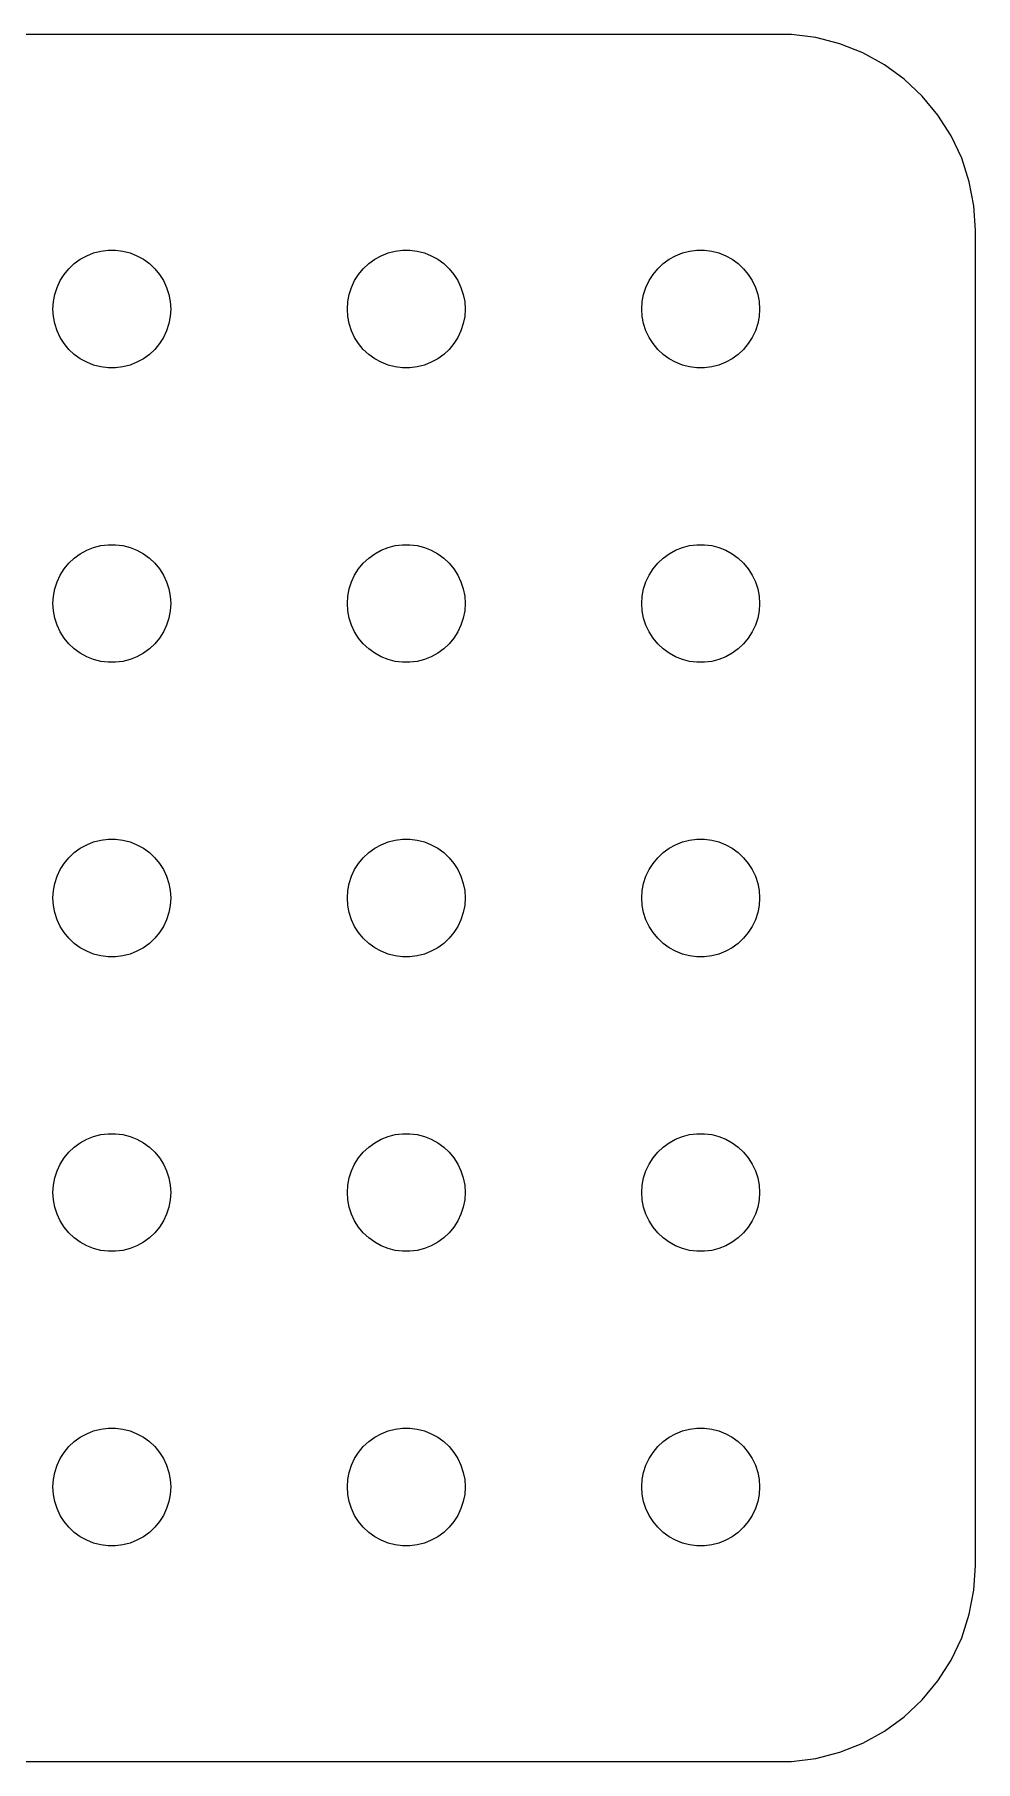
# Model space of a CAD drawing. Header units: metres. Extents: x -44 to 44, y 140 to 346.
# Drawn here: x 20.53 to 44.5, y 248.01 to 291.99 of the extents above; entities that cross this region are included whole.
import ezdxf

# ---------------------------------------------------------------- set-up
doc = ezdxf.new("R2010")
doc.units = ezdxf.units.M

msp = doc.modelspace()

# ---------------------------------------------------------------- linework, layer by layer
for p, q in [((39.8139, 291.99), (-39.8139, 291.99)), ((40.4369, 291.911), (39.8139, 291.99)), ((41.0451, 291.755), (40.4369, 291.911)), ((41.6289, 291.524), (41.0451, 291.755)), ((42.1791, 291.222), (41.6289, 291.524)), ((42.6871, 290.853), (42.1791, 291.222)), ((43.1448, 290.423), (42.6871, 290.853)), ((43.5451, 289.939), (43.1448, 290.423)), ((43.8815, 289.409), (43.5451, 289.939)), ((44.1489, 288.841), (43.8815, 289.409)), ((44.3429, 288.243), (44.1489, 288.841)), ((44.4606, 287.627), (44.3429, 288.243)), ((44.5, 287), (44.4606, 287.627)), ((44.5, 253), (44.5, 287)), ((21.6963, 286.266), (21.8613, 286.357)), ((21.8613, 286.357), (22.0365, 286.427)), ((22.0365, 286.427), (22.2189, 286.473)), ((22.2189, 286.473), (22.4058, 286.497)), ((22.4058, 286.497), (22.5942, 286.497)), ((22.5942, 286.497), (22.7811, 286.473)), ((22.7811, 286.473), (22.9635, 286.427)), ((22.9635, 286.427), (23.1387, 286.357)), ((23.1387, 286.357), (23.3037, 286.266)), ((29.1963, 286.266), (29.3613, 286.357)), ((29.3613, 286.357), (29.5365, 286.427)), ((29.5365, 286.427), (29.7189, 286.473)), ((29.7189, 286.473), (29.9058, 286.497)), ((29.9058, 286.497), (30.0942, 286.497)), ((30.0942, 286.497), (30.2811, 286.473)), ((30.2811, 286.473), (30.4635, 286.427)), ((30.4635, 286.427), (30.6387, 286.357)), ((30.6387, 286.357), (30.8037, 286.266)), ((36.6963, 286.266), (36.8613, 286.357)), ((36.8613, 286.357), (37.0365, 286.427)), ((37.0365, 286.427), (37.2189, 286.473)), ((37.2189, 286.473), (37.4058, 286.497)), ((37.4058, 286.497), (37.5942, 286.497)), ((37.5942, 286.497), (37.7811, 286.473)), ((37.7811, 286.473), (37.9635, 286.427)), ((37.9635, 286.427), (38.1387, 286.357)), ((38.1387, 286.357), (38.3037, 286.266)), ((21.1855, 285.723), (21.2865, 285.882)), ((21.2865, 285.882), (21.4065, 286.027)), ((21.4065, 286.027), (21.5439, 286.156)), ((21.5439, 286.156), (21.6963, 286.266)), ((23.3037, 286.266), (23.4561, 286.156)), ((23.4561, 286.156), (23.5934, 286.027)), ((23.5934, 286.027), (23.7135, 285.882)), ((23.7135, 285.882), (23.8145, 285.723)), ((28.6855, 285.723), (28.7865, 285.882)), ((28.7865, 285.882), (28.9065, 286.027)), ((28.9065, 286.027), (29.0439, 286.156)), ((29.0439, 286.156), (29.1963, 286.266)), ((30.8037, 286.266), (30.9561, 286.156)), ((30.9561, 286.156), (31.0934, 286.027)), ((31.0934, 286.027), (31.2135, 285.882)), ((31.2135, 285.882), (31.3145, 285.723)), ((36.1855, 285.723), (36.2865, 285.882)), ((36.2865, 285.882), (36.4065, 286.027)), ((36.4065, 286.027), (36.5439, 286.156)), ((36.5439, 286.156), (36.6963, 286.266)), ((38.3037, 286.266), (38.4561, 286.156)), ((38.4561, 286.156), (38.5934, 286.027)), ((38.5934, 286.027), (38.7135, 285.882)), ((38.7135, 285.882), (38.8145, 285.723)), ((21.0471, 285.373), (21.1053, 285.552)), ((21.1053, 285.552), (21.1855, 285.723)), ((23.8145, 285.723), (23.8947, 285.552)), ((23.8947, 285.552), (23.9529, 285.373)), ((28.5471, 285.373), (28.6053, 285.552)), ((28.6053, 285.552), (28.6855, 285.723)), ((31.3145, 285.723), (31.3947, 285.552)), ((31.3947, 285.552), (31.4529, 285.373)), ((36.0471, 285.373), (36.1053, 285.552)), ((36.1053, 285.552), (36.1855, 285.723)), ((38.8145, 285.723), (38.8947, 285.552)), ((38.8947, 285.552), (38.9529, 285.373)), ((21, 285), (21.0118, 285.188)), ((21.0118, 284.812), (21, 285)), ((21.0118, 285.188), (21.0471, 285.373)), ((23.9529, 285.373), (23.9882, 285.188)), ((23.9882, 285.188), (24, 285)), ((24, 285), (23.9882, 284.812)), ((28.5, 285), (28.5118, 285.188)), ((28.5118, 284.812), (28.5, 285)), ((28.5118, 285.188), (28.5471, 285.373)), ((31.4529, 285.373), (31.4882, 285.188)), ((31.4882, 285.188), (31.5, 285)), ((31.5, 285), (31.4882, 284.812)), ((36, 285), (36.0118, 285.188)), ((36.0118, 284.812), (36, 285)), ((36.0118, 285.188), (36.0471, 285.373)), ((38.9529, 285.373), (38.9882, 285.188)), ((38.9882, 285.188), (39, 285)), ((39, 285), (38.9882, 284.812)), ((21.0471, 284.627), (21.0118, 284.812)), ((21.1053, 284.448), (21.0471, 284.627)), ((23.9529, 284.627), (23.8947, 284.448)), ((23.9882, 284.812), (23.9529, 284.627)), ((28.5471, 284.627), (28.5118, 284.812)), ((28.6053, 284.448), (28.5471, 284.627)), ((31.4529, 284.627), (31.3947, 284.448)), ((31.4882, 284.812), (31.4529, 284.627)), ((36.0471, 284.627), (36.0118, 284.812)), ((36.1053, 284.448), (36.0471, 284.627)), ((38.9529, 284.627), (38.8947, 284.448)), ((38.9882, 284.812), (38.9529, 284.627)), ((21.1855, 284.277), (21.1053, 284.448)), ((21.2865, 284.118), (21.1855, 284.277)), ((21.4065, 283.973), (21.2865, 284.118)), ((23.7135, 284.118), (23.5934, 283.973)), ((23.8145, 284.277), (23.7135, 284.118)), ((23.8947, 284.448), (23.8145, 284.277)), ((28.6855, 284.277), (28.6053, 284.448)), ((28.7865, 284.118), (28.6855, 284.277)), ((28.9065, 283.973), (28.7865, 284.118)), ((31.2135, 284.118), (31.0934, 283.973)), ((31.3145, 284.277), (31.2135, 284.118)), ((31.3947, 284.448), (31.3145, 284.277)), ((36.1855, 284.277), (36.1053, 284.448)), ((36.2865, 284.118), (36.1855, 284.277)), ((36.4065, 283.973), (36.2865, 284.118)), ((38.7135, 284.118), (38.5934, 283.973)), ((38.8145, 284.277), (38.7135, 284.118)), ((38.8947, 284.448), (38.8145, 284.277)), ((21.5439, 283.844), (21.4065, 283.973)), ((21.6963, 283.734), (21.5439, 283.844)), ((21.8613, 283.643), (21.6963, 283.734)), ((23.3037, 283.734), (23.1387, 283.643)), ((23.4561, 283.844), (23.3037, 283.734)), ((23.5934, 283.973), (23.4561, 283.844)), ((29.0439, 283.844), (28.9065, 283.973)), ((29.1963, 283.734), (29.0439, 283.844)), ((29.3613, 283.643), (29.1963, 283.734)), ((30.8037, 283.734), (30.6387, 283.643)), ((30.9561, 283.844), (30.8037, 283.734)), ((31.0934, 283.973), (30.9561, 283.844)), ((36.5439, 283.844), (36.4065, 283.973)), ((36.6963, 283.734), (36.5439, 283.844)), ((36.8613, 283.643), (36.6963, 283.734)), ((38.3037, 283.734), (38.1387, 283.643)), ((38.4561, 283.844), (38.3037, 283.734)), ((38.5934, 283.973), (38.4561, 283.844)), ((22.0365, 283.573), (21.8613, 283.643)), ((22.2189, 283.527), (22.0365, 283.573)), ((22.4058, 283.503), (22.2189, 283.527)), ((22.5942, 283.503), (22.4058, 283.503)), ((22.7811, 283.527), (22.5942, 283.503)), ((22.9635, 283.573), (22.7811, 283.527)), ((23.1387, 283.643), (22.9635, 283.573)), ((29.5365, 283.573), (29.3613, 283.643)), ((29.7189, 283.527), (29.5365, 283.573)), ((29.9058, 283.503), (29.7189, 283.527)), ((30.0942, 283.503), (29.9058, 283.503)), ((30.2811, 283.527), (30.0942, 283.503)), ((30.4635, 283.573), (30.2811, 283.527)), ((30.6387, 283.643), (30.4635, 283.573)), ((37.0365, 283.573), (36.8613, 283.643)), ((37.2189, 283.527), (37.0365, 283.573)), ((37.4058, 283.503), (37.2189, 283.527)), ((37.5942, 283.503), (37.4058, 283.503)), ((37.7811, 283.527), (37.5942, 283.503)), ((37.9635, 283.573), (37.7811, 283.527)), ((38.1387, 283.643), (37.9635, 283.573)), ((21.6963, 278.766), (21.8613, 278.857)), ((21.8613, 278.857), (22.0365, 278.927)), ((22.0365, 278.927), (22.2189, 278.973)), ((22.2189, 278.973), (22.4058, 278.997)), ((22.4058, 278.997), (22.5942, 278.997)), ((22.5942, 278.997), (22.7811, 278.973)), ((22.7811, 278.973), (22.9635, 278.927)), ((22.9635, 278.927), (23.1387, 278.857)), ((23.1387, 278.857), (23.3037, 278.766)), ((29.1963, 278.766), (29.3613, 278.857)), ((29.3613, 278.857), (29.5365, 278.927)), ((29.5365, 278.927), (29.7189, 278.973)), ((29.7189, 278.973), (29.9058, 278.997)), ((29.9058, 278.997), (30.0942, 278.997)), ((30.0942, 278.997), (30.2811, 278.973)), ((30.2811, 278.973), (30.4635, 278.927)), ((30.4635, 278.927), (30.6387, 278.857)), ((30.6387, 278.857), (30.8037, 278.766)), ((36.6963, 278.766), (36.8613, 278.857)), ((36.8613, 278.857), (37.0365, 278.927)), ((37.0365, 278.927), (37.2189, 278.973)), ((37.2189, 278.973), (37.4058, 278.997)), ((37.4058, 278.997), (37.5942, 278.997)), ((37.5942, 278.997), (37.7811, 278.973)), ((37.7811, 278.973), (37.9635, 278.927)), ((37.9635, 278.927), (38.1387, 278.857)), ((38.1387, 278.857), (38.3037, 278.766)), ((21.2865, 278.382), (21.4065, 278.527)), ((21.4065, 278.527), (21.5439, 278.656)), ((21.5439, 278.656), (21.6963, 278.766)), ((23.3037, 278.766), (23.4561, 278.656)), ((23.4561, 278.656), (23.5934, 278.527)), ((23.5934, 278.527), (23.7135, 278.382)), ((28.7865, 278.382), (28.9065, 278.527)), ((28.9065, 278.527), (29.0439, 278.656)), ((29.0439, 278.656), (29.1963, 278.766)), ((30.8037, 278.766), (30.9561, 278.656)), ((30.9561, 278.656), (31.0934, 278.527)), ((31.0934, 278.527), (31.2135, 278.382)), ((36.2865, 278.382), (36.4065, 278.527)), ((36.4065, 278.527), (36.5439, 278.656)), ((36.5439, 278.656), (36.6963, 278.766)), ((38.3037, 278.766), (38.4561, 278.656)), ((38.4561, 278.656), (38.5934, 278.527)), ((38.5934, 278.527), (38.7135, 278.382)), ((21.0471, 277.873), (21.1053, 278.052)), ((21.1053, 278.052), (21.1855, 278.223)), ((21.1855, 278.223), (21.2865, 278.382)), ((23.7135, 278.382), (23.8145, 278.223)), ((23.8145, 278.223), (23.8947, 278.052)), ((23.8947, 278.052), (23.9529, 277.873)), ((28.5471, 277.873), (28.6053, 278.052)), ((28.6053, 278.052), (28.6855, 278.223)), ((28.6855, 278.223), (28.7865, 278.382)), ((31.2135, 278.382), (31.3145, 278.223)), ((31.3145, 278.223), (31.3947, 278.052)), ((31.3947, 278.052), (31.4529, 277.873)), ((36.0471, 277.873), (36.1053, 278.052)), ((36.1053, 278.052), (36.1855, 278.223)), ((36.1855, 278.223), (36.2865, 278.382)), ((38.7135, 278.382), (38.8145, 278.223)), ((38.8145, 278.223), (38.8947, 278.052)), ((38.8947, 278.052), (38.9529, 277.873)), ((21, 277.5), (21.0118, 277.688)), ((21.0118, 277.688), (21.0471, 277.873)), ((23.9529, 277.873), (23.9882, 277.688)), ((23.9882, 277.688), (24, 277.5)), ((28.5, 277.5), (28.5118, 277.688)), ((28.5118, 277.688), (28.5471, 277.873)), ((31.4529, 277.873), (31.4882, 277.688)), ((31.4882, 277.688), (31.5, 277.5)), ((36, 277.5), (36.0118, 277.688)), ((36.0118, 277.688), (36.0471, 277.873)), ((38.9529, 277.873), (38.9882, 277.688)), ((38.9882, 277.688), (39, 277.5)), ((21.0118, 277.312), (21, 277.5)), ((21.0471, 277.127), (21.0118, 277.312)), ((21.1053, 276.948), (21.0471, 277.127)), ((23.9529, 277.127), (23.8947, 276.948)), ((23.9882, 277.312), (23.9529, 277.127)), ((24, 277.5), (23.9882, 277.312)), ((28.5118, 277.312), (28.5, 277.5)), ((28.5471, 277.127), (28.5118, 277.312)), ((28.6053, 276.948), (28.5471, 277.127)), ((31.4529, 277.127), (31.3947, 276.948)), ((31.4882, 277.312), (31.4529, 277.127)), ((31.5, 277.5), (31.4882, 277.312)), ((36.0118, 277.312), (36, 277.5)), ((36.0471, 277.127), (36.0118, 277.312)), ((36.1053, 276.948), (36.0471, 277.127)), ((38.9529, 277.127), (38.8947, 276.948)), ((38.9882, 277.312), (38.9529, 277.127)), ((39, 277.5), (38.9882, 277.312)), ((21.1855, 276.777), (21.1053, 276.948)), ((21.2865, 276.618), (21.1855, 276.777)), ((23.8145, 276.777), (23.7135, 276.618)), ((23.8947, 276.948), (23.8145, 276.777)), ((28.6855, 276.777), (28.6053, 276.948)), ((28.7865, 276.618), (28.6855, 276.777)), ((31.3145, 276.777), (31.2135, 276.618)), ((31.3947, 276.948), (31.3145, 276.777)), ((36.1855, 276.777), (36.1053, 276.948)), ((36.2865, 276.618), (36.1855, 276.777)), ((38.8145, 276.777), (38.7135, 276.618)), ((38.8947, 276.948), (38.8145, 276.777)), ((21.4065, 276.473), (21.2865, 276.618)), ((21.5439, 276.344), (21.4065, 276.473)), ((21.6963, 276.234), (21.5439, 276.344)), ((21.8613, 276.143), (21.6963, 276.234)), ((23.3037, 276.234), (23.1387, 276.143)), ((23.4561, 276.344), (23.3037, 276.234)), ((23.5934, 276.473), (23.4561, 276.344)), ((23.7135, 276.618), (23.5934, 276.473)), ((28.9065, 276.473), (28.7865, 276.618)), ((29.0439, 276.344), (28.9065, 276.473)), ((29.1963, 276.234), (29.0439, 276.344)), ((29.3613, 276.143), (29.1963, 276.234)), ((30.8037, 276.234), (30.6387, 276.143)), ((30.9561, 276.344), (30.8037, 276.234)), ((31.0934, 276.473), (30.9561, 276.344)), ((31.2135, 276.618), (31.0934, 276.473)), ((36.4065, 276.473), (36.2865, 276.618)), ((36.5439, 276.344), (36.4065, 276.473)), ((36.6963, 276.234), (36.5439, 276.344)), ((36.8613, 276.143), (36.6963, 276.234)), ((38.3037, 276.234), (38.1387, 276.143)), ((38.4561, 276.344), (38.3037, 276.234)), ((38.5934, 276.473), (38.4561, 276.344)), ((38.7135, 276.618), (38.5934, 276.473)), ((22.0365, 276.073), (21.8613, 276.143)), ((22.2189, 276.027), (22.0365, 276.073)), ((22.4058, 276.003), (22.2189, 276.027)), ((22.5942, 276.003), (22.4058, 276.003)), ((22.7811, 276.027), (22.5942, 276.003)), ((22.9635, 276.073), (22.7811, 276.027)), ((23.1387, 276.143), (22.9635, 276.073)), ((29.5365, 276.073), (29.3613, 276.143)), ((29.7189, 276.027), (29.5365, 276.073)), ((29.9058, 276.003), (29.7189, 276.027)), ((30.0942, 276.003), (29.9058, 276.003)), ((30.2811, 276.027), (30.0942, 276.003)), ((30.4635, 276.073), (30.2811, 276.027)), ((30.6387, 276.143), (30.4635, 276.073)), ((37.0365, 276.073), (36.8613, 276.143)), ((37.2189, 276.027), (37.0365, 276.073)), ((37.4058, 276.003), (37.2189, 276.027)), ((37.5942, 276.003), (37.4058, 276.003)), ((37.7811, 276.027), (37.5942, 276.003)), ((37.9635, 276.073), (37.7811, 276.027)), ((38.1387, 276.143), (37.9635, 276.073)), ((21.6963, 271.266), (21.8613, 271.357)), ((21.8613, 271.357), (22.0365, 271.427)), ((22.0365, 271.427), (22.2189, 271.473)), ((22.2189, 271.473), (22.4058, 271.497)), ((22.4058, 271.497), (22.5942, 271.497)), ((22.5942, 271.497), (22.7811, 271.473)), ((22.7811, 271.473), (22.9635, 271.427)), ((22.9635, 271.427), (23.1387, 271.357)), ((23.1387, 271.357), (23.3037, 271.266)), ((29.1963, 271.266), (29.3613, 271.357)), ((29.3613, 271.357), (29.5365, 271.427)), ((29.5365, 271.427), (29.7189, 271.473)), ((29.7189, 271.473), (29.9058, 271.497)), ((29.9058, 271.497), (30.0942, 271.497)), ((30.0942, 271.497), (30.2811, 271.473)), ((30.2811, 271.473), (30.4635, 271.427)), ((30.4635, 271.427), (30.6387, 271.357)), ((30.6387, 271.357), (30.8037, 271.266)), ((36.6963, 271.266), (36.8613, 271.357)), ((36.8613, 271.357), (37.0365, 271.427)), ((37.0365, 271.427), (37.2189, 271.473)), ((37.2189, 271.473), (37.4058, 271.497)), ((37.4058, 271.497), (37.5942, 271.497)), ((37.5942, 271.497), (37.7811, 271.473)), ((37.7811, 271.473), (37.9635, 271.427)), ((37.9635, 271.427), (38.1387, 271.357)), ((38.1387, 271.357), (38.3037, 271.266)), ((21.2865, 270.882), (21.4065, 271.027)), ((21.4065, 271.027), (21.5439, 271.156)), ((21.5439, 271.156), (21.6963, 271.266)), ((23.3037, 271.266), (23.4561, 271.156)), ((23.4561, 271.156), (23.5934, 271.027)), ((23.5934, 271.027), (23.7135, 270.882)), ((28.7865, 270.882), (28.9065, 271.027)), ((28.9065, 271.027), (29.0439, 271.156)), ((29.0439, 271.156), (29.1963, 271.266)), ((30.8037, 271.266), (30.9561, 271.156)), ((30.9561, 271.156), (31.0934, 271.027)), ((31.0934, 271.027), (31.2135, 270.882)), ((36.2865, 270.882), (36.4065, 271.027)), ((36.4065, 271.027), (36.5439, 271.156)), ((36.5439, 271.156), (36.6963, 271.266)), ((38.3037, 271.266), (38.4561, 271.156)), ((38.4561, 271.156), (38.5934, 271.027)), ((38.5934, 271.027), (38.7135, 270.882)), ((21.0471, 270.373), (21.1053, 270.552)), ((21.1053, 270.552), (21.1855, 270.723)), ((21.1855, 270.723), (21.2865, 270.882)), ((23.7135, 270.882), (23.8145, 270.723)), ((23.8145, 270.723), (23.8947, 270.552)), ((23.8947, 270.552), (23.9529, 270.373)), ((28.5471, 270.373), (28.6053, 270.552)), ((28.6053, 270.552), (28.6855, 270.723)), ((28.6855, 270.723), (28.7865, 270.882)), ((31.2135, 270.882), (31.3145, 270.723)), ((31.3145, 270.723), (31.3947, 270.552)), ((31.3947, 270.552), (31.4529, 270.373)), ((36.0471, 270.373), (36.1053, 270.552)), ((36.1053, 270.552), (36.1855, 270.723)), ((36.1855, 270.723), (36.2865, 270.882)), ((38.7135, 270.882), (38.8145, 270.723)), ((38.8145, 270.723), (38.8947, 270.552)), ((38.8947, 270.552), (38.9529, 270.373)), ((21, 270), (21.0118, 270.188)), ((21.0118, 270.188), (21.0471, 270.373)), ((23.9529, 270.373), (23.9882, 270.188)), ((23.9882, 270.188), (24, 270)), ((28.5, 270), (28.5118, 270.188)), ((28.5118, 270.188), (28.5471, 270.373)), ((31.4529, 270.373), (31.4882, 270.188)), ((31.4882, 270.188), (31.5, 270)), ((36, 270), (36.0118, 270.188)), ((36.0118, 270.188), (36.0471, 270.373)), ((38.9529, 270.373), (38.9882, 270.188)), ((38.9882, 270.188), (39, 270)), ((21.0118, 269.812), (21, 270)), ((21.0471, 269.627), (21.0118, 269.812)), ((21.1053, 269.448), (21.0471, 269.627)), ((23.9529, 269.627), (23.8947, 269.448)), ((23.9882, 269.812), (23.9529, 269.627)), ((24, 270), (23.9882, 269.812)), ((28.5118, 269.812), (28.5, 270)), ((28.5471, 269.627), (28.5118, 269.812)), ((28.6053, 269.448), (28.5471, 269.627)), ((31.4529, 269.627), (31.3947, 269.448)), ((31.4882, 269.812), (31.4529, 269.627)), ((31.5, 270), (31.4882, 269.812)), ((36.0118, 269.812), (36, 270)), ((36.0471, 269.627), (36.0118, 269.812)), ((36.1053, 269.448), (36.0471, 269.627)), ((38.9529, 269.627), (38.8947, 269.448)), ((38.9882, 269.812), (38.9529, 269.627)), ((39, 270), (38.9882, 269.812)), ((21.1855, 269.277), (21.1053, 269.448)), ((21.2865, 269.118), (21.1855, 269.277)), ((23.8145, 269.277), (23.7135, 269.118)), ((23.8947, 269.448), (23.8145, 269.277)), ((28.6855, 269.277), (28.6053, 269.448)), ((28.7865, 269.118), (28.6855, 269.277)), ((31.3145, 269.277), (31.2135, 269.118)), ((31.3947, 269.448), (31.3145, 269.277)), ((36.1855, 269.277), (36.1053, 269.448)), ((36.2865, 269.118), (36.1855, 269.277)), ((38.8145, 269.277), (38.7135, 269.118)), ((38.8947, 269.448), (38.8145, 269.277)), ((21.4065, 268.973), (21.2865, 269.118)), ((21.5439, 268.844), (21.4065, 268.973)), ((21.6963, 268.734), (21.5439, 268.844)), ((21.8613, 268.643), (21.6963, 268.734)), ((23.3037, 268.734), (23.1387, 268.643)), ((23.4561, 268.844), (23.3037, 268.734)), ((23.5934, 268.973), (23.4561, 268.844)), ((23.7135, 269.118), (23.5934, 268.973)), ((28.9065, 268.973), (28.7865, 269.118)), ((29.0439, 268.844), (28.9065, 268.973)), ((29.1963, 268.734), (29.0439, 268.844)), ((29.3613, 268.643), (29.1963, 268.734)), ((30.8037, 268.734), (30.6387, 268.643)), ((30.9561, 268.844), (30.8037, 268.734)), ((31.0934, 268.973), (30.9561, 268.844)), ((31.2135, 269.118), (31.0934, 268.973)), ((36.4065, 268.973), (36.2865, 269.118)), ((36.5439, 268.844), (36.4065, 268.973)), ((36.6963, 268.734), (36.5439, 268.844)), ((36.8613, 268.643), (36.6963, 268.734)), ((38.3037, 268.734), (38.1387, 268.643)), ((38.4561, 268.844), (38.3037, 268.734)), ((38.5934, 268.973), (38.4561, 268.844)), ((38.7135, 269.118), (38.5934, 268.973)), ((22.0365, 268.573), (21.8613, 268.643)), ((22.2189, 268.527), (22.0365, 268.573)), ((22.4058, 268.503), (22.2189, 268.527)), ((22.5942, 268.503), (22.4058, 268.503)), ((22.7811, 268.527), (22.5942, 268.503)), ((22.9635, 268.573), (22.7811, 268.527)), ((23.1387, 268.643), (22.9635, 268.573)), ((29.5365, 268.573), (29.3613, 268.643)), ((29.7189, 268.527), (29.5365, 268.573)), ((29.9058, 268.503), (29.7189, 268.527)), ((30.0942, 268.503), (29.9058, 268.503)), ((30.2811, 268.527), (30.0942, 268.503)), ((30.4635, 268.573), (30.2811, 268.527)), ((30.6387, 268.643), (30.4635, 268.573)), ((37.0365, 268.573), (36.8613, 268.643)), ((37.2189, 268.527), (37.0365, 268.573)), ((37.4058, 268.503), (37.2189, 268.527)), ((37.5942, 268.503), (37.4058, 268.503)), ((37.7811, 268.527), (37.5942, 268.503)), ((37.9635, 268.573), (37.7811, 268.527)), ((38.1387, 268.643), (37.9635, 268.573)), ((21.8613, 263.857), (22.0365, 263.927)), ((22.0365, 263.927), (22.2189, 263.973)), ((22.2189, 263.973), (22.4058, 263.997)), ((22.4058, 263.997), (22.5942, 263.997)), ((22.5942, 263.997), (22.7811, 263.973)), ((22.7811, 263.973), (22.9635, 263.927)), ((22.9635, 263.927), (23.1387, 263.857)), ((29.3613, 263.857), (29.5365, 263.927)), ((29.5365, 263.927), (29.7189, 263.973)), ((29.7189, 263.973), (29.9058, 263.997)), ((29.9058, 263.997), (30.0942, 263.997)), ((30.0942, 263.997), (30.2811, 263.973)), ((30.2811, 263.973), (30.4635, 263.927)), ((30.4635, 263.927), (30.6387, 263.857)), ((36.8613, 263.857), (37.0365, 263.927)), ((37.0365, 263.927), (37.2189, 263.973)), ((37.2189, 263.973), (37.4058, 263.997)), ((37.4058, 263.997), (37.5942, 263.997)), ((37.5942, 263.997), (37.7811, 263.973)), ((37.7811, 263.973), (37.9635, 263.927)), ((37.9635, 263.927), (38.1387, 263.857)), ((21.2865, 263.382), (21.4065, 263.527)), ((21.4065, 263.527), (21.5439, 263.656)), ((21.5439, 263.656), (21.6963, 263.766)), ((21.6963, 263.766), (21.8613, 263.857)), ((23.1387, 263.857), (23.3037, 263.766)), ((23.3037, 263.766), (23.4561, 263.656)), ((23.4561, 263.656), (23.5934, 263.527)), ((23.5934, 263.527), (23.7135, 263.382)), ((28.7865, 263.382), (28.9065, 263.527)), ((28.9065, 263.527), (29.0439, 263.656)), ((29.0439, 263.656), (29.1963, 263.766)), ((29.1963, 263.766), (29.3613, 263.857)), ((30.6387, 263.857), (30.8037, 263.766)), ((30.8037, 263.766), (30.9561, 263.656)), ((30.9561, 263.656), (31.0934, 263.527)), ((31.0934, 263.527), (31.2135, 263.382)), ((36.2865, 263.382), (36.4065, 263.527)), ((36.4065, 263.527), (36.5439, 263.656)), ((36.5439, 263.656), (36.6963, 263.766)), ((36.6963, 263.766), (36.8613, 263.857)), ((38.1387, 263.857), (38.3037, 263.766)), ((38.3037, 263.766), (38.4561, 263.656)), ((38.4561, 263.656), (38.5934, 263.527)), ((38.5934, 263.527), (38.7135, 263.382)), ((21.0471, 262.873), (21.1053, 263.052)), ((21.1053, 263.052), (21.1855, 263.223)), ((21.1855, 263.223), (21.2865, 263.382)), ((23.7135, 263.382), (23.8145, 263.223)), ((23.8145, 263.223), (23.8947, 263.052)), ((23.8947, 263.052), (23.9529, 262.873)), ((28.5471, 262.873), (28.6053, 263.052)), ((28.6053, 263.052), (28.6855, 263.223)), ((28.6855, 263.223), (28.7865, 263.382)), ((31.2135, 263.382), (31.3145, 263.223)), ((31.3145, 263.223), (31.3947, 263.052)), ((31.3947, 263.052), (31.4529, 262.873)), ((36.0471, 262.873), (36.1053, 263.052)), ((36.1053, 263.052), (36.1855, 263.223)), ((36.1855, 263.223), (36.2865, 263.382)), ((38.7135, 263.382), (38.8145, 263.223)), ((38.8145, 263.223), (38.8947, 263.052)), ((38.8947, 263.052), (38.9529, 262.873)), ((21, 262.5), (21.0118, 262.688)), ((21.0118, 262.688), (21.0471, 262.873)), ((23.9529, 262.873), (23.9882, 262.688)), ((23.9882, 262.688), (24, 262.5)), ((28.5, 262.5), (28.5118, 262.688)), ((28.5118, 262.688), (28.5471, 262.873)), ((31.4529, 262.873), (31.4882, 262.688)), ((31.4882, 262.688), (31.5, 262.5)), ((36, 262.5), (36.0118, 262.688)), ((36.0118, 262.688), (36.0471, 262.873)), ((38.9529, 262.873), (38.9882, 262.688)), ((38.9882, 262.688), (39, 262.5)), ((21.0118, 262.312), (21, 262.5)), ((21.0471, 262.127), (21.0118, 262.312)), ((21.1053, 261.948), (21.0471, 262.127)), ((23.9529, 262.127), (23.8947, 261.948)), ((23.9882, 262.312), (23.9529, 262.127)), ((24, 262.5), (23.9882, 262.312)), ((28.5118, 262.312), (28.5, 262.5)), ((28.5471, 262.127), (28.5118, 262.312)), ((28.6053, 261.948), (28.5471, 262.127)), ((31.4529, 262.127), (31.3947, 261.948)), ((31.4882, 262.312), (31.4529, 262.127)), ((31.5, 262.5), (31.4882, 262.312)), ((36.0118, 262.312), (36, 262.5)), ((36.0471, 262.127), (36.0118, 262.312)), ((36.1053, 261.948), (36.0471, 262.127)), ((38.9529, 262.127), (38.8947, 261.948)), ((38.9882, 262.312), (38.9529, 262.127)), ((39, 262.5), (38.9882, 262.312)), ((21.1855, 261.777), (21.1053, 261.948)), ((21.2865, 261.618), (21.1855, 261.777)), ((23.8145, 261.777), (23.7135, 261.618)), ((23.8947, 261.948), (23.8145, 261.777)), ((28.6855, 261.777), (28.6053, 261.948)), ((28.7865, 261.618), (28.6855, 261.777)), ((31.3145, 261.777), (31.2135, 261.618)), ((31.3947, 261.948), (31.3145, 261.777)), ((36.1855, 261.777), (36.1053, 261.948)), ((36.2865, 261.618), (36.1855, 261.777)), ((38.8145, 261.777), (38.7135, 261.618)), ((38.8947, 261.948), (38.8145, 261.777)), ((21.4065, 261.473), (21.2865, 261.618)), ((21.5439, 261.344), (21.4065, 261.473)), ((21.6963, 261.234), (21.5439, 261.344)), ((23.4561, 261.344), (23.3037, 261.234)), ((23.5934, 261.473), (23.4561, 261.344)), ((23.7135, 261.618), (23.5934, 261.473)), ((28.9065, 261.473), (28.7865, 261.618)), ((29.0439, 261.344), (28.9065, 261.473)), ((29.1963, 261.234), (29.0439, 261.344)), ((30.9561, 261.344), (30.8037, 261.234)), ((31.0934, 261.473), (30.9561, 261.344)), ((31.2135, 261.618), (31.0934, 261.473)), ((36.4065, 261.473), (36.2865, 261.618)), ((36.5439, 261.344), (36.4065, 261.473)), ((36.6963, 261.234), (36.5439, 261.344)), ((38.4561, 261.344), (38.3037, 261.234)), ((38.5934, 261.473), (38.4561, 261.344)), ((38.7135, 261.618), (38.5934, 261.473)), ((21.8613, 261.143), (21.6963, 261.234)), ((22.0365, 261.073), (21.8613, 261.143)), ((22.2189, 261.027), (22.0365, 261.073)), ((22.4058, 261.003), (22.2189, 261.027)), ((22.5942, 261.003), (22.4058, 261.003)), ((22.7811, 261.027), (22.5942, 261.003)), ((22.9635, 261.073), (22.7811, 261.027)), ((23.1387, 261.143), (22.9635, 261.073)), ((23.3037, 261.234), (23.1387, 261.143)), ((29.3613, 261.143), (29.1963, 261.234)), ((29.5365, 261.073), (29.3613, 261.143)), ((29.7189, 261.027), (29.5365, 261.073)), ((29.9058, 261.003), (29.7189, 261.027)), ((30.0942, 261.003), (29.9058, 261.003)), ((30.2811, 261.027), (30.0942, 261.003)), ((30.4635, 261.073), (30.2811, 261.027)), ((30.6387, 261.143), (30.4635, 261.073)), ((30.8037, 261.234), (30.6387, 261.143)), ((36.8613, 261.143), (36.6963, 261.234)), ((37.0365, 261.073), (36.8613, 261.143)), ((37.2189, 261.027), (37.0365, 261.073)), ((37.4058, 261.003), (37.2189, 261.027)), ((37.5942, 261.003), (37.4058, 261.003)), ((37.7811, 261.027), (37.5942, 261.003)), ((37.9635, 261.073), (37.7811, 261.027)), ((38.1387, 261.143), (37.9635, 261.073)), ((38.3037, 261.234), (38.1387, 261.143)), ((21.8613, 256.357), (22.0365, 256.427)), ((22.0365, 256.427), (22.2189, 256.473)), ((22.2189, 256.473), (22.4058, 256.497)), ((22.4058, 256.497), (22.5942, 256.497)), ((22.5942, 256.497), (22.7811, 256.473)), ((22.7811, 256.473), (22.9635, 256.427)), ((22.9635, 256.427), (23.1387, 256.357)), ((29.3613, 256.357), (29.5365, 256.427)), ((29.5365, 256.427), (29.7189, 256.473)), ((29.7189, 256.473), (29.9058, 256.497)), ((29.9058, 256.497), (30.0942, 256.497)), ((30.0942, 256.497), (30.2811, 256.473)), ((30.2811, 256.473), (30.4635, 256.427)), ((30.4635, 256.427), (30.6387, 256.357)), ((36.8613, 256.357), (37.0365, 256.427)), ((37.0365, 256.427), (37.2189, 256.473)), ((37.2189, 256.473), (37.4058, 256.497)), ((37.4058, 256.497), (37.5942, 256.497)), ((37.5942, 256.497), (37.7811, 256.473)), ((37.7811, 256.473), (37.9635, 256.427)), ((37.9635, 256.427), (38.1387, 256.357)), ((21.2865, 255.882), (21.4065, 256.027)), ((21.4065, 256.027), (21.5439, 256.156)), ((21.5439, 256.156), (21.6963, 256.266)), ((21.6963, 256.266), (21.8613, 256.357)), ((23.1387, 256.357), (23.3037, 256.266)), ((23.3037, 256.266), (23.4561, 256.156)), ((23.4561, 256.156), (23.5934, 256.027)), ((23.5934, 256.027), (23.7135, 255.882)), ((28.7865, 255.882), (28.9065, 256.027)), ((28.9065, 256.027), (29.0439, 256.156)), ((29.0439, 256.156), (29.1963, 256.266)), ((29.1963, 256.266), (29.3613, 256.357)), ((30.6387, 256.357), (30.8037, 256.266)), ((30.8037, 256.266), (30.9561, 256.156)), ((30.9561, 256.156), (31.0934, 256.027)), ((31.0934, 256.027), (31.2135, 255.882)), ((36.2865, 255.882), (36.4065, 256.027)), ((36.4065, 256.027), (36.5439, 256.156)), ((36.5439, 256.156), (36.6963, 256.266)), ((36.6963, 256.266), (36.8613, 256.357)), ((38.1387, 256.357), (38.3037, 256.266)), ((38.3037, 256.266), (38.4561, 256.156)), ((38.4561, 256.156), (38.5934, 256.027)), ((38.5934, 256.027), (38.7135, 255.882)), ((21.0471, 255.373), (21.1053, 255.552)), ((21.1053, 255.552), (21.1855, 255.723)), ((21.1855, 255.723), (21.2865, 255.882)), ((23.7135, 255.882), (23.8145, 255.723)), ((23.8145, 255.723), (23.8947, 255.552)), ((23.8947, 255.552), (23.9529, 255.373)), ((28.5471, 255.373), (28.6053, 255.552)), ((28.6053, 255.552), (28.6855, 255.723)), ((28.6855, 255.723), (28.7865, 255.882)), ((31.2135, 255.882), (31.3145, 255.723)), ((31.3145, 255.723), (31.3947, 255.552)), ((31.3947, 255.552), (31.4529, 255.373)), ((36.0471, 255.373), (36.1053, 255.552)), ((36.1053, 255.552), (36.1855, 255.723)), ((36.1855, 255.723), (36.2865, 255.882)), ((38.7135, 255.882), (38.8145, 255.723)), ((38.8145, 255.723), (38.8947, 255.552)), ((38.8947, 255.552), (38.9529, 255.373)), ((21, 255), (21.0118, 255.188)), ((21.0118, 255.188), (21.0471, 255.373)), ((23.9529, 255.373), (23.9882, 255.188)), ((23.9882, 255.188), (24, 255)), ((28.5, 255), (28.5118, 255.188)), ((28.5118, 255.188), (28.5471, 255.373)), ((31.4529, 255.373), (31.4882, 255.188)), ((31.4882, 255.188), (31.5, 255)), ((36, 255), (36.0118, 255.188)), ((36.0118, 255.188), (36.0471, 255.373)), ((38.9529, 255.373), (38.9882, 255.188)), ((38.9882, 255.188), (39, 255)), ((21.0118, 254.812), (21, 255)), ((21.0471, 254.627), (21.0118, 254.812)), ((23.9882, 254.812), (23.9529, 254.627)), ((24, 255), (23.9882, 254.812)), ((28.5118, 254.812), (28.5, 255)), ((28.5471, 254.627), (28.5118, 254.812)), ((31.4882, 254.812), (31.4529, 254.627)), ((31.5, 255), (31.4882, 254.812)), ((36.0118, 254.812), (36, 255)), ((36.0471, 254.627), (36.0118, 254.812)), ((38.9882, 254.812), (38.9529, 254.627)), ((39, 255), (38.9882, 254.812)), ((21.1053, 254.448), (21.0471, 254.627)), ((21.1855, 254.277), (21.1053, 254.448)), ((21.2865, 254.118), (21.1855, 254.277)), ((23.8145, 254.277), (23.7135, 254.118)), ((23.8947, 254.448), (23.8145, 254.277)), ((23.9529, 254.627), (23.8947, 254.448)), ((28.6053, 254.448), (28.5471, 254.627)), ((28.6855, 254.277), (28.6053, 254.448)), ((28.7865, 254.118), (28.6855, 254.277)), ((31.3145, 254.277), (31.2135, 254.118)), ((31.3947, 254.448), (31.3145, 254.277)), ((31.4529, 254.627), (31.3947, 254.448)), ((36.1053, 254.448), (36.0471, 254.627)), ((36.1855, 254.277), (36.1053, 254.448)), ((36.2865, 254.118), (36.1855, 254.277)), ((38.8145, 254.277), (38.7135, 254.118)), ((38.8947, 254.448), (38.8145, 254.277)), ((38.9529, 254.627), (38.8947, 254.448)), ((21.4065, 253.973), (21.2865, 254.118)), ((21.5439, 253.844), (21.4065, 253.973)), ((21.6963, 253.734), (21.5439, 253.844)), ((23.4561, 253.844), (23.3037, 253.734)), ((23.5934, 253.973), (23.4561, 253.844)), ((23.7135, 254.118), (23.5934, 253.973)), ((28.9065, 253.973), (28.7865, 254.118)), ((29.0439, 253.844), (28.9065, 253.973)), ((29.1963, 253.734), (29.0439, 253.844)), ((30.9561, 253.844), (30.8037, 253.734)), ((31.0934, 253.973), (30.9561, 253.844)), ((31.2135, 254.118), (31.0934, 253.973)), ((36.4065, 253.973), (36.2865, 254.118)), ((36.5439, 253.844), (36.4065, 253.973)), ((36.6963, 253.734), (36.5439, 253.844)), ((38.4561, 253.844), (38.3037, 253.734)), ((38.5934, 253.973), (38.4561, 253.844)), ((38.7135, 254.118), (38.5934, 253.973)), ((21.8613, 253.643), (21.6963, 253.734)), ((22.0365, 253.573), (21.8613, 253.643)), ((22.2189, 253.527), (22.0365, 253.573)), ((22.4058, 253.503), (22.2189, 253.527)), ((22.5942, 253.503), (22.4058, 253.503)), ((22.7811, 253.527), (22.5942, 253.503)), ((22.9635, 253.573), (22.7811, 253.527)), ((23.1387, 253.643), (22.9635, 253.573)), ((23.3037, 253.734), (23.1387, 253.643)), ((29.3613, 253.643), (29.1963, 253.734)), ((29.5365, 253.573), (29.3613, 253.643)), ((29.7189, 253.527), (29.5365, 253.573)), ((29.9058, 253.503), (29.7189, 253.527)), ((30.0942, 253.503), (29.9058, 253.503)), ((30.2811, 253.527), (30.0942, 253.503)), ((30.4635, 253.573), (30.2811, 253.527)), ((30.6387, 253.643), (30.4635, 253.573)), ((30.8037, 253.734), (30.6387, 253.643)), ((36.8613, 253.643), (36.6963, 253.734)), ((37.0365, 253.573), (36.8613, 253.643)), ((37.2189, 253.527), (37.0365, 253.573)), ((37.4058, 253.503), (37.2189, 253.527)), ((37.5942, 253.503), (37.4058, 253.503)), ((37.7811, 253.527), (37.5942, 253.503)), ((37.9635, 253.573), (37.7811, 253.527)), ((38.1387, 253.643), (37.9635, 253.573)), ((38.3037, 253.734), (38.1387, 253.643)), ((44.4606, 252.373), (44.5, 253)), ((44.3429, 251.757), (44.4606, 252.373)), ((44.1489, 251.159), (44.3429, 251.757)), ((43.8815, 250.591), (44.1489, 251.159)), ((43.5451, 250.061), (43.8815, 250.591)), ((43.1448, 249.577), (43.5451, 250.061)), ((42.6871, 249.147), (43.1448, 249.577)), ((42.1791, 248.778), (42.6871, 249.147)), ((41.6289, 248.476), (42.1791, 248.778)), ((39.8139, 248.01), (40.4369, 248.089)), ((40.4369, 248.089), (41.0451, 248.245)), ((41.0451, 248.245), (41.6289, 248.476)), ((-39.8139, 248.01), (39.8139, 248.01))]:
    msp.add_line(p, q)

doc.saveas('drawing.dxf')
